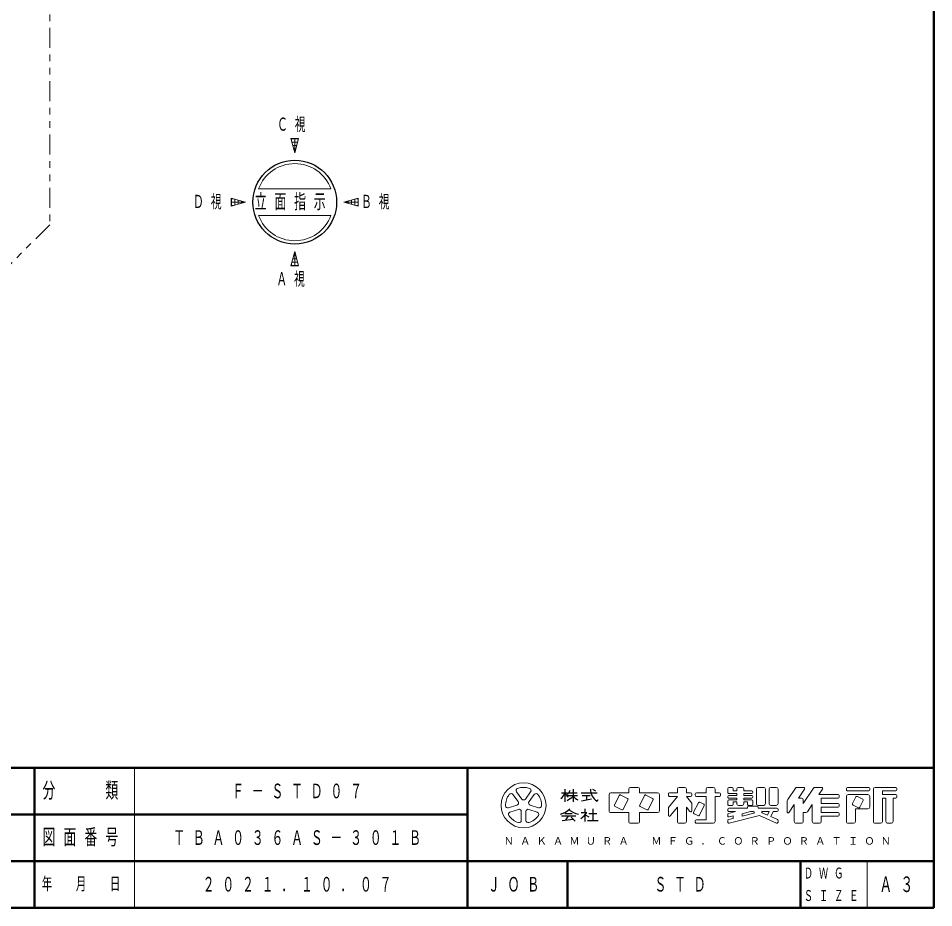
# Model space of a CAD drawing. Units: millimetres on the paper. Extents: x -385 to 0, y -594 to 267.
# Drawn here: x -137.4 to 0, y 0 to 133.5 of the extents above; entities that cross this region are included whole.
import ezdxf

# ---------------------------------------------------------------- set-up
doc = ezdxf.new("R2010")
doc.units = ezdxf.units.MM
doc.linetypes.add('USER3', pattern=[8, 3, -1, 1, -1, 1, -1])
doc.layers.add('LY_1', color=7, linetype='Continuous', lineweight=25)
doc.styles.add('ＭＳ ゴシック', font='')
doc.styles.get('ＭＳ ゴシック').set_extended_font_data('MS Gothic')

msp = doc.modelspace()

# ---------------------------------------------------------------- linework, layer by layer
at = {"layer": 'LY_1', "lineweight": 50}
for p, q in [((0, 0), (0, 267)), ((-385, 21), (0, 21)), ((-385, 0), (0, 0))]:
    msp.add_line(p, q, dxfattribs=at)
at = {"layer": 'LY_1', "lineweight": 13}
for p, q in [((-95.349, 115.449), (-96.507, 115.449)), ((-95.928, 113.289), (-96.507, 115.449)), ((-96.428, 115.155), (-96.428, 115.449)), ((-95.349, 115.449), (-95.928, 113.289)), ((-95.928, 113.289), (-95.928, 115.449)), ((-95.428, 115.155), (-95.428, 115.449)), ((-96.494, 115.404), (-95.361, 115.404)), ((-96.36, 114.904), (-95.495, 114.904)), ((-96.226, 114.404), (-95.629, 114.404)), ((-96.092, 113.904), (-95.763, 113.904)), ((-95.958, 113.404), (-95.897, 113.404)), ((-101.357, 107.904), (-90.499, 107.904)), ((-105.473, 105.325), (-105.473, 106.482)), ((-103.313, 105.903), (-105.473, 106.482)), ((-105.473, 106.404), (-105.179, 106.404)), ((-105.473, 105.325), (-103.313, 105.904)), ((-105.473, 105.904), (-103.313, 105.904)), ((-105.428, 105.337), (-105.428, 106.47)), ((-104.928, 105.471), (-104.928, 106.336)), ((-104.428, 105.605), (-104.428, 106.202)), ((-103.928, 105.739), (-103.928, 106.068)), ((-103.428, 105.873), (-103.428, 105.934)), ((-88.542, 105.903), (-86.382, 106.482)), ((-86.382, 105.325), (-88.542, 105.904)), ((-88.542, 105.904), (-86.382, 105.904)), ((-88.428, 105.873), (-88.428, 105.934)), ((-87.928, 105.739), (-87.928, 106.068)), ((-87.428, 105.605), (-87.428, 106.202)), ((-86.928, 105.471), (-86.928, 106.336)), ((-86.676, 106.404), (-86.382, 106.404)), ((-86.428, 105.337), (-86.428, 106.47)), ((-86.382, 105.325), (-86.382, 106.482)), ((-105.473, 105.404), (-105.179, 105.404)), ((-86.676, 105.404), (-86.382, 105.404)), ((-101.357, 103.904), (-90.499, 103.904)), ((-96.507, 96.358), (-95.928, 98.518)), ((-96.092, 97.904), (-95.763, 97.904)), ((-95.958, 98.404), (-95.897, 98.404)), ((-95.928, 98.518), (-95.349, 96.358)), ((-95.928, 96.358), (-95.928, 98.518)), ((-96.507, 96.358), (-95.349, 96.358)), ((-96.494, 96.404), (-95.361, 96.404)), ((-96.428, 96.358), (-96.428, 96.652)), ((-96.36, 96.904), (-95.495, 96.904)), ((-96.226, 97.404), (-95.629, 97.404)), ((-95.428, 96.358), (-95.428, 96.652)), ((-120, 21), (-120, 0)), ((-45.506, 18.063), (-44.426, 18.063)), ((-38.216, 18.063), (-37.406, 18.063)), ((-33.896, 18.063), (-33.086, 18.063)), ((-30.926, 17.901), (-30.926, 17.28)), ((-30.764, 18.063), (-30.278, 18.063)), ((-30.116, 17.901), (-30.116, 17.523)), ((-28.766, 18.063), (-29.306, 18.063)), ((-26.336, 18.063), (-25.526, 18.063)), ((-24.446, 18.063), (-23.636, 18.063)), ((-21.88, 16.242), (-20.746, 17.943)), ((-20.521, 18.063), (-19.529, 18.063)), ((-19.586, 15.633), (-18.046, 17.943)), ((-17.821, 18.063), (-16.829, 18.063)), ((-13.106, 17.901), (-13.106, 17.685)), ((-12.944, 18.063), (-9.758, 18.063)), ((-9.596, 17.901), (-9.596, 17.685)), ((-8.786, 18.063), (-5.708, 18.063)), ((-5.546, 17.901), (-5.546, 17.685)), ((-62.39, 15.917), (-63.175, 16.997)), ((-62.629, 17.393), (-61.844, 16.313)), ((-61.298, 16.313), (-60.513, 17.393)), ((-59.967, 16.997), (-60.752, 15.917)), ((-48.746, 16.983), (-48.746, 14.553)), ((-48.476, 17.253), (-45.776, 17.253)), ((-47.198, 16.838), (-47.918, 15.4)), ((-45.975, 16.408), (-46.981, 16.911)), ((-45.776, 17.793), (-45.776, 17.253)), ((-44.156, 17.793), (-44.156, 17.253)), ((-44.156, 17.253), (-41.456, 17.253)), ((-43.418, 16.838), (-44.138, 15.4)), ((-42.195, 16.408), (-43.201, 16.911)), ((-41.186, 16.983), (-41.186, 14.553)), ((-39.836, 17.091), (-39.836, 16.875)), ((-38.486, 16.713), (-39.836, 15.026)), ((-39.674, 17.253), (-38.486, 17.253)), ((-39.674, 16.713), (-38.486, 16.713)), ((-38.486, 17.793), (-38.486, 17.253)), ((-37.136, 17.793), (-37.136, 17.253)), ((-37.136, 17.253), (-36.488, 17.253)), ((-37.136, 16.713), (-36.326, 15.701)), ((-37.136, 16.713), (-36.488, 16.713)), ((-36.326, 17.091), (-36.326, 16.875)), ((-35.786, 17.091), (-35.786, 16.875)), ((-35.624, 17.253), (-34.166, 17.253)), ((-35.624, 16.713), (-34.166, 16.713)), ((-34.166, 17.793), (-34.166, 17.253)), ((-34.166, 16.713), (-34.166, 13.203)), ((-32.816, 17.793), (-32.816, 17.253)), ((-32.816, 17.253), (-32.168, 17.253)), ((-32.816, 16.713), (-32.816, 12.933)), ((-32.816, 16.713), (-32.168, 16.713)), ((-32.006, 17.091), (-32.006, 16.875)), ((-30.926, 16.686), (-30.926, 16.605)), ((-30.764, 17.118), (-29.576, 17.118)), ((-30.764, 16.848), (-29.576, 16.848)), ((-30.116, 17.523), (-29.576, 17.523)), ((-29.576, 17.793), (-29.576, 17.523)), ((-29.576, 17.118), (-29.576, 16.848)), ((-28.496, 17.793), (-28.496, 17.523)), ((-28.496, 17.523), (-27.308, 17.523)), ((-28.496, 17.118), (-27.308, 17.118)), ((-28.496, 17.118), (-28.496, 16.848)), ((-28.496, 16.848), (-27.308, 16.848)), ((-27.146, 17.361), (-27.146, 17.28)), ((-27.146, 16.686), (-27.146, 16.605)), ((-26.606, 17.793), (-26.606, 15.633)), ((-25.256, 17.793), (-25.256, 15.633)), ((-24.716, 17.793), (-24.716, 15.633)), ((-23.366, 17.793), (-23.366, 15.633)), ((-20.306, 16.443), (-19.394, 17.811)), ((-17.246, 16.983), (-16.694, 17.811)), ((-17.246, 16.983), (-14.348, 16.983)), ((-14.186, 16.821), (-14.186, 16.605)), ((-13.106, 16.713), (-13.106, 12.933)), ((-12.944, 17.523), (-9.758, 17.523)), ((-12.836, 16.983), (-9.866, 16.983)), ((-11.666, 16.622), (-12.17, 15.616)), ((-11.449, 16.695), (-10.659, 16.3)), ((-9.596, 16.713), (-9.596, 15.093)), ((-9.056, 17.793), (-9.056, 12.933)), ((-7.706, 17.523), (-7.706, 16.983)), ((-7.706, 17.523), (-5.708, 17.523)), ((-7.706, 16.983), (-5.708, 16.983)), ((-5.546, 16.821), (-5.546, 16.605)), ((-63.828, 14.985), (-62.559, 15.397)), ((-60.583, 15.397), (-59.313, 14.985)), ((-47.845, 15.183), (-46.839, 14.68)), ((-46.622, 14.752), (-45.902, 16.19)), ((-44.065, 15.183), (-43.059, 14.68)), ((-42.842, 14.752), (-42.122, 16.19)), ((-36.326, 15.701), (-36.326, 14.543)), ((-35.318, 15.758), (-36.038, 14.32)), ((-34.454, 15.326), (-35.174, 13.888)), ((-35.101, 15.831), (-34.527, 15.544)), ((-30.926, 16.011), (-30.926, 15.525)), ((-30.764, 16.443), (-29.576, 16.443)), ((-30.764, 16.173), (-29.576, 16.173)), ((-30.764, 15.363), (-30.278, 15.363)), ((-30.116, 15.903), (-29.576, 15.903)), ((-30.116, 15.903), (-30.116, 15.525)), ((-29.576, 16.443), (-29.576, 16.173)), ((-29.576, 15.903), (-29.576, 15.633)), ((-29.306, 15.363), (-28.766, 15.363)), ((-28.496, 16.443), (-27.308, 16.443)), ((-28.496, 16.443), (-28.496, 16.173)), ((-28.496, 16.173), (-27.308, 16.173)), ((-28.496, 15.903), (-28.496, 15.633)), ((-28.496, 15.903), (-27.956, 15.903)), ((-27.956, 15.903), (-27.956, 15.525)), ((-27.794, 15.363), (-27.308, 15.363)), ((-27.794, 15.228), (-26.498, 15.228)), ((-27.146, 16.011), (-27.146, 15.525)), ((-26.336, 15.363), (-25.526, 15.363)), ((-24.446, 15.363), (-23.636, 15.363)), ((-22.016, 15.793), (-22.016, 14.413)), ((-21.719, 14.323), (-20.936, 15.498)), ((-20.936, 15.498), (-20.936, 12.933)), ((-20.306, 16.443), (-19.856, 16.443)), ((-19.586, 16.173), (-19.586, 15.633)), ((-18.966, 14.404), (-18.236, 15.498)), ((-18.236, 15.498), (-18.236, 12.933)), ((-16.886, 16.443), (-14.348, 16.443)), ((-16.886, 16.443), (-16.886, 15.633)), ((-16.886, 15.633), (-14.348, 15.633)), ((-14.186, 15.471), (-14.186, 15.255)), ((-12.097, 15.399), (-11.307, 15.004)), ((-10.586, 16.082), (-11.09, 15.076)), ((-7.706, 16.443), (-7.166, 16.443)), ((-7.706, 16.443), (-7.706, 12.933)), ((-7.166, 16.443), (-7.166, 12.933)), ((-6.086, 16.443), (-5.708, 16.443)), ((-6.086, 16.443), (-6.086, 12.933)), ((-62.35, 14.755), (-63.62, 14.343)), ((-61.908, 13.099), (-61.908, 14.434)), ((-61.233, 14.434), (-61.233, 13.099)), ((-59.522, 14.343), (-60.792, 14.755)), ((-48.476, 14.283), (-45.776, 14.283)), ((-45.776, 14.283), (-45.776, 12.933)), ((-44.156, 14.283), (-41.456, 14.283)), ((-44.156, 14.283), (-44.156, 12.933)), ((-39.836, 15.026), (-39.836, 13.868)), ((-38.486, 15.093), (-39.547, 13.766)), ((-38.486, 15.093), (-38.486, 12.933)), ((-37.136, 15.093), (-36.614, 14.441)), ((-37.136, 15.093), (-37.136, 12.933)), ((-35.965, 14.103), (-35.391, 13.816)), ((-30.926, 14.796), (-30.926, 14.58)), ((-30.926, 13.995), (-30.926, 13.773)), ((-29.74, 14.418), (-30.803, 14.152)), ((-30.764, 14.958), (-27.956, 14.958)), ((-30.764, 14.418), (-29.74, 14.418)), ((-26.15, 13.841), (-30.725, 12.697)), ((-30.116, 13.768), (-30.725, 13.615)), ((-30.116, 13.768), (-30.116, 13.406)), ((-27.513, 14.418), (-28.766, 14.105)), ((-27.023, 14.179), (-28.766, 13.743)), ((-28.766, 14.105), (-28.766, 13.743)), ((-27.956, 15.066), (-27.956, 14.958)), ((-27.513, 14.418), (-27.053, 14.418)), ((-26.336, 15.066), (-26.336, 14.958)), ((-26.336, 14.958), (-23.528, 14.958)), ((-26.15, 13.841), (-23.594, 12.705)), ((-25.771, 14.263), (-24.968, 13.906)), ((-25.738, 14.418), (-24.712, 14.418)), ((-24.968, 13.906), (-24.712, 14.418)), ((-24.474, 13.687), (-24.108, 14.418)), ((-24.108, 14.418), (-23.528, 14.418)), ((-23.366, 14.796), (-23.366, 14.58)), ((-19.586, 14.283), (-19.19, 14.283)), ((-19.586, 14.283), (-19.586, 12.933)), ((-16.886, 15.093), (-16.886, 14.283)), ((-16.886, 15.093), (-14.348, 15.093)), ((-16.886, 14.283), (-14.348, 14.283)), ((-16.886, 13.743), (-16.886, 12.933)), ((-16.886, 13.743), (-14.348, 13.743)), ((-14.186, 14.121), (-14.186, 13.905)), ((-11.756, 14.823), (-11.756, 12.933)), ((-11.756, 14.823), (-9.866, 14.823)), ((-45.506, 12.663), (-44.426, 12.663)), ((-38.216, 12.663), (-37.406, 12.663)), ((-35.786, 13.041), (-35.786, 12.825)), ((-35.624, 13.203), (-34.166, 13.203)), ((-35.624, 12.663), (-33.086, 12.663)), ((-30.926, 13.077), (-30.926, 12.854)), ((-30.116, 13.406), (-30.803, 13.234)), ((-24.474, 13.687), (-23.462, 13.237)), ((-23.366, 13.089), (-23.366, 12.853)), ((-20.666, 12.663), (-19.856, 12.663)), ((-17.966, 12.663), (-17.156, 12.663)), ((-12.836, 12.663), (-12.026, 12.663)), ((-8.786, 12.663), (-7.976, 12.663)), ((-6.896, 12.663), (-6.356, 12.663)), ((-10, 7), (-10, 0))]:
    msp.add_line(p, q, dxfattribs=at)
at = {"layer": 'LY_1', "color": 140, "lineweight": 50}
for p, q in [((-135, 21), (-135, 0)), ((-70, 21), (-70, 0)), ((-187.5, 14), (-70, 14)), ((-242.5, 7), (0, 7)), ((-55, 7), (-55, 0)), ((-20, 7), (-20, 0))]:
    msp.add_line(p, q, dxfattribs=at)
at = {"layer": 'LY_1'}
for p, q in [((-55.901, 17.253), (-54.956, 17.253)), ((-55.361, 17.793), (-55.361, 15.903)), ((-54.915, 16.848), (-53.471, 16.848)), ((-54.769, 17.253), (-53.525, 17.253)), ((-54.146, 17.793), (-54.146, 15.903)), ((-52.931, 17.253), (-50.501, 17.253)), ((-52.796, 16.848), (-51.581, 16.848)), ((-52.121, 16.848), (-52.121, 16.173)), ((-50.719, 17.467), (-51.16, 17.761)), ((-52.889, 16.02), (-51.353, 16.327)), ((-55.901, 13.784), (-53.741, 13.784)), ((-55.361, 14.148), (-54.281, 14.148)), ((-54.899, 13.784), (-55.289, 13.136)), ((-52.931, 14.283), (-52.051, 14.283)), ((-52.391, 14.823), (-52.391, 14.283)), ((-52.391, 13.91), (-52.391, 12.933)), ((-52.34, 13.96), (-51.796, 13.646)), ((-51.783, 14.148), (-50.568, 14.148)), ((-51.176, 14.823), (-51.176, 13.068)), ((-55.765, 13.067), (-54.113, 13.304)), ((-54.416, 13.607), (-53.81, 13.001)), ((-51.986, 13.068), (-50.366, 13.068))]:
    msp.add_line(p, q, dxfattribs=at)
at = {"layer": 'LY_1', "linetype": 'USER3', "lineweight": 13}
msp.add_lwpolyline([(-132.694, 140.064), (-132.694, 102.518), (-152.05, 83.162), (-184.701, 83.162), (-191.656, 90.075), (-234.421, 90.075), (-240.467, 84.03), (-285.655, 84.03), (-307.357, 105.732), (-341.018, 105.732), (-357.545, 122.258), (-357.545, 159.039), (-341.018, 175.565), (-296.405, 175.565), (-281.455, 190.515), (-250.717, 190.515), (-249.524, 191.708), (-204.653, 191.708), (-190.175, 177.23), (-169.837, 177.23)], close=True, dxfattribs=at)
at = {"layer": 'LY_1'}
msp.add_circle((-95.928, 105.904), 6.286, dxfattribs=at)
at = {"layer": 'LY_1', "lineweight": 13}
msp.add_circle((-61.571, 15.363), 3.375, dxfattribs=at)
for centre, radius, start, end in [((-95.928, 105.904), 5.786, 20.22325, 159.77675), ((-95.928, 105.904), 5.786, 200.22325, 339.77675), ((-62.356, 17.592), 0.338, 109.39847, 215.99997), ((-61.571, 15.363), 2.7, 70.60155, 109.39847), ((-60.786, 17.592), 0.338, 324, 70.60155), ((-45.506, 17.793), 0.27, 89.99998, 179.99996), ((-44.426, 17.793), 0.27, 0, 89.99998), ((-38.216, 17.793), 0.27, 89.99998, 179.99996), ((-37.406, 17.793), 0.27, 0, 89.99998), ((-33.896, 17.793), 0.27, 89.99998, 179.99996), ((-33.086, 17.793), 0.27, 0, 89.99998), ((-30.764, 17.901), 0.162, 89.99998, 179.99996), ((-30.278, 17.901), 0.162, 0, 89.99998), ((-29.306, 17.793), 0.27, 89.99998, 179.99996), ((-28.766, 17.793), 0.27, 0, 89.99998), ((-26.336, 17.793), 0.27, 89.99998, 179.99996), ((-25.526, 17.793), 0.27, 0, 89.99998), ((-24.446, 17.793), 0.27, 89.99998, 179.99996), ((-23.636, 17.793), 0.27, 0, 89.99998), ((-20.521, 17.793), 0.27, 89.99998, 146.30984), ((-19.529, 17.901), 0.162, 326.31015, 89.99998), ((-17.821, 17.793), 0.27, 89.99998, 146.3098), ((-16.829, 17.901), 0.162, 326.31003, 89.99998), ((-12.944, 17.901), 0.162, 89.99998, 179.99996), ((-9.758, 17.901), 0.162, 0, 89.99998), ((-8.786, 17.793), 0.27, 89.99998, 179.99996), ((-5.708, 17.901), 0.162, 0, 89.99998), ((-61.571, 15.363), 2.7, 142.60154, 181.39846), ((-63.448, 16.798), 0.338, 35.99999, 142.60154), ((-59.694, 16.798), 0.338, 37.39846, 143.99995), ((-61.571, 15.363), 2.7, 358.60155, 37.39847), ((-48.476, 16.983), 0.27, 89.99998, 179.99996), ((-47.054, 16.766), 0.162, 63.43492, 153.43499), ((-43.274, 16.766), 0.162, 63.43492, 153.43499), ((-41.456, 16.983), 0.27, 0, 89.99998), ((-39.674, 17.091), 0.162, 89.99998, 179.99996), ((-39.674, 16.875), 0.162, 179.99998, 270.00002), ((-36.488, 17.091), 0.162, 0, 89.99998), ((-36.488, 16.875), 0.162, 270.00002, 0), ((-35.624, 17.091), 0.162, 89.99998, 179.99996), ((-35.624, 16.875), 0.162, 179.99998, 270.00002), ((-32.168, 17.091), 0.162, 0, 89.99998), ((-32.168, 16.875), 0.162, 270.00002, 0), ((-30.764, 17.28), 0.162, 179.99998, 270.00002), ((-30.764, 16.686), 0.162, 89.99998, 179.99996), ((-30.764, 16.605), 0.162, 179.99998, 270.00002), ((-27.308, 17.361), 0.162, 0, 89.99998), ((-27.308, 17.28), 0.162, 270.00002, 0), ((-27.308, 16.686), 0.162, 0, 89.99998), ((-27.308, 16.605), 0.162, 270.00002, 0), ((-14.348, 16.821), 0.162, 0, 89.99998), ((-14.348, 16.605), 0.162, 270.00002, 0), ((-12.944, 17.685), 0.162, 179.99998, 270.00002), ((-12.836, 16.713), 0.27, 89.99998, 179.99996), ((-11.522, 16.55), 0.162, 63.43447, 153.43474), ((-9.866, 16.713), 0.27, 0, 89.99998), ((-9.758, 17.685), 0.162, 270.00002, 0), ((-5.708, 17.685), 0.162, 270.00002, 0), ((-5.708, 16.821), 0.162, 0, 89.99998), ((-5.708, 16.605), 0.162, 270.00002, 0), ((-63.933, 15.306), 0.338, 181.39848, 287.99997), ((-62.663, 15.718), 0.338, 287.99998, 35.99999), ((-61.571, 16.512), 0.338, 215.99998, 324), ((-60.479, 15.718), 0.338, 143.99996, 251.99999), ((-59.209, 15.306), 0.338, 252.00001, 358.60156), ((-47.773, 15.328), 0.162, 153.43495, 243.43485), ((-46.047, 16.263), 0.162, 333.4349, 63.43487), ((-43.993, 15.328), 0.162, 153.43495, 243.43485), ((-42.267, 16.263), 0.162, 333.4349, 63.43487), ((-35.174, 15.686), 0.162, 63.43487, 153.43498), ((-34.599, 15.399), 0.162, 333.43492, 63.43493), ((-30.764, 16.011), 0.162, 89.99998, 179.99996), ((-30.764, 15.525), 0.162, 179.99998, 270.00002), ((-30.278, 15.525), 0.162, 270.00002, 0), ((-29.306, 15.633), 0.27, 179.99998, 270.00002), ((-28.766, 15.633), 0.27, 270.00002, 0), ((-27.794, 15.525), 0.162, 179.99998, 270.00002), ((-27.794, 15.066), 0.162, 89.99998, 179.99996), ((-27.308, 16.011), 0.162, 0, 89.99998), ((-27.308, 15.525), 0.162, 270.00002, 0), ((-26.336, 15.633), 0.27, 179.99998, 270.00002), ((-26.498, 15.066), 0.162, 0, 89.99998), ((-25.526, 15.633), 0.27, 270.00002, 0), ((-24.446, 15.633), 0.27, 179.99998, 270.00002), ((-23.636, 15.633), 0.27, 270.00002, 0), ((-21.206, 15.793), 0.81, 146.30999, 179.99996), ((-19.856, 16.173), 0.27, 0, 89.99998), ((-14.348, 15.471), 0.162, 0, 89.99998), ((-14.348, 15.255), 0.162, 270.00002, 0), ((-12.025, 15.544), 0.162, 153.43517, 243.43529), ((-10.731, 16.155), 0.162, 333.43484, 63.43447), ((-63.516, 14.022), 0.338, 107.99999, 214.60154), ((-61.571, 15.363), 2.7, 214.60156, 253.39848), ((-62.246, 14.434), 0.338, 359.99997, 107.99999), ((-60.896, 14.434), 0.338, 71.99997, 179.99999), ((-61.571, 15.363), 2.7, 286.60155, 325.39847), ((-59.626, 14.022), 0.338, 325.39847, 71.99996), ((-48.476, 14.553), 0.27, 179.99998, 270.00002), ((-46.766, 14.825), 0.162, 243.43498, 333.43496), ((-42.986, 14.825), 0.162, 243.43498, 333.43496), ((-41.456, 14.553), 0.27, 270.00002, 0), ((-39.674, 13.868), 0.162, 179.99998, 321.34037), ((-36.488, 14.543), 0.162, 218.65962, 0), ((-35.893, 14.248), 0.162, 153.43487, 243.4348), ((-35.318, 13.961), 0.162, 243.43487, 333.43498), ((-30.764, 14.796), 0.162, 89.99998, 179.99996), ((-30.764, 14.58), 0.162, 179.99998, 270.00002), ((-30.764, 13.995), 0.162, 104.03614, 179.99996), ((-30.764, 13.773), 0.162, 179.99998, 284.03612), ((-27.053, 14.297), 0.121, 284.0365, 89.99998), ((-25.738, 14.337), 0.081, 89.99998, 246.03817), ((-23.528, 14.796), 0.162, 0, 89.99998), ((-23.528, 14.58), 0.162, 270.00002, 0), ((-21.854, 14.413), 0.162, 179.99998, 326.30997), ((-19.19, 14.553), 0.27, 270.00002, 326.31002), ((-14.348, 14.121), 0.162, 0, 89.99998), ((-14.348, 13.905), 0.162, 270.00002, 0), ((-11.234, 15.149), 0.162, 243.43534, 333.43491), ((-9.866, 15.093), 0.27, 270.00002, 0), ((-62.246, 13.099), 0.338, 253.39847, 359.99997), ((-60.896, 13.099), 0.338, 179.99999, 286.60154), ((-45.506, 12.933), 0.27, 179.99998, 270.00002), ((-44.426, 12.933), 0.27, 270.00002, 0), ((-38.216, 12.933), 0.27, 179.99998, 270.00002), ((-37.406, 12.933), 0.27, 270.00002, 0), ((-35.624, 13.041), 0.162, 89.99998, 179.99996), ((-35.624, 12.825), 0.162, 179.99998, 270.00002), ((-33.086, 12.933), 0.27, 270.00002, 0), ((-30.764, 13.077), 0.162, 104.03614, 179.99996), ((-30.764, 12.854), 0.162, 179.99998, 284.03612), ((-23.528, 12.853), 0.162, 246.03699, 0), ((-23.528, 13.089), 0.162, 0, 66.03701), ((-20.666, 12.933), 0.27, 179.99998, 270.00002), ((-19.856, 12.933), 0.27, 270.00002, 0), ((-17.966, 12.933), 0.27, 179.99998, 270.00002), ((-17.156, 12.933), 0.27, 270.00002, 0), ((-12.836, 12.933), 0.27, 179.99998, 270.00002), ((-12.026, 12.933), 0.27, 270.00002, 0), ((-8.786, 12.933), 0.27, 179.99998, 270.00002), ((-7.976, 12.933), 0.27, 270.00002, 0), ((-6.896, 12.933), 0.27, 179.99998, 270.00002), ((-6.356, 12.933), 0.27, 270.00002, 0)]:
    msp.add_arc(centre, radius, start, end, dxfattribs=at)
at = {"layer": 'LY_1'}
for centre, radius, start, end in [((-57.466, 18.084), 2.285, 311.36185, 337.13638), ((-53.383, 18.427), 2.345, 212.50346, 230.00631), ((-56.374, 18.818), 3.034, 295.86917, 317.23867), ((-56.002, 18.047), 1.467, 313.72108, 343.54317), ((-51.918, 18.818), 3.034, 222.76131, 240.10806), ((-49.563, 17.694), 1.953, 177.09472, 240.51891), ((-51.54, 16.805), 1.299, 321.42112, 334.8249), ((-56.898, 17.257), 3.32, 285.11261, 313.40619), ((-52.77, 17.194), 3.192, 231.17281, 259.75506), ((-55.66, 17.226), 4.657, 304.87257, 320.80411)]:
    msp.add_arc(centre, radius, start, end, dxfattribs=at)

# ---------------------------------------------------------------- texts
at = {"layer": 'LY_1', "style": 'ＭＳ ゴシック'}
for s, insert, char_height, attachment_point in [('\\T1.64;\\W0.6;Ｃ視', (-95.928, 117.509), 1.979, 5), ('\\T1.64;\\W0.6;Ｄ視', (-108.533, 105.904), 1.979, 5), ('\\T1.64;\\W0.6;立面指示', (-101.928, 105.904), 2.199, 4), ('\\T1.64;\\W0.6;Ｂ視', (-83.322, 105.904), 1.979, 5), ('\\T1.64;\\W0.6;Ａ視', (-96.028, 94.298), 1.979, 5), ('\\T1.64;\\W0.6;分\u3000\u3000類', (-127.5, 17.5), 2.346, 5), ('\\T1.64;\\W0.6;Ｆ－ＳＴＤ０７', (-95, 17.5), 2.199, 5), ('\\T1.64;\\W0.6;図面番号', (-127.5, 10.5), 2.346, 5), ('\\T1.64;\\W0.6;ＴＢＡ０３６ＡＳ－３０１Ｂ', (-95, 10.5), 2.199, 5), ('\\T1.64;ＮＡＫＡＭＵＲＡ\u3000ＭＦＧ．ＣＯＲＰＯＲＡＴＩＯＮ', (-35, 10), 1.1, 5), ('\\T1.64;\\W0.6;ＤＷＧ', (-19.5, 5.188), 1.65, 4), ('\\T1.64;\\W0.6;年\u3000月\u3000日', (-127.5, 3.5), 1.906, 5), ('\\T1.64;\\W0.6;２０２１．１０．０７', (-95, 3.5), 2.199, 5), ('\\T1.64;\\W0.6;ＪＯＢ', (-62.5, 3.5), 2.199, 5), ('\\T1.64;\\W0.6;ＳＴＤ', (-37.5, 3.5), 2.199, 5), ('\\T1.64;\\W0.6;Ａ３', (-5, 3.5), 2.346, 5), ('\\T1.64;\\W0.6;ＳＩＺＥ', (-19.5, 1.812), 1.65, 4)]:
    msp.add_mtext(s, dxfattribs=dict(at, insert=insert, char_height=char_height, attachment_point=attachment_point))

doc.saveas('drawing.dxf')
